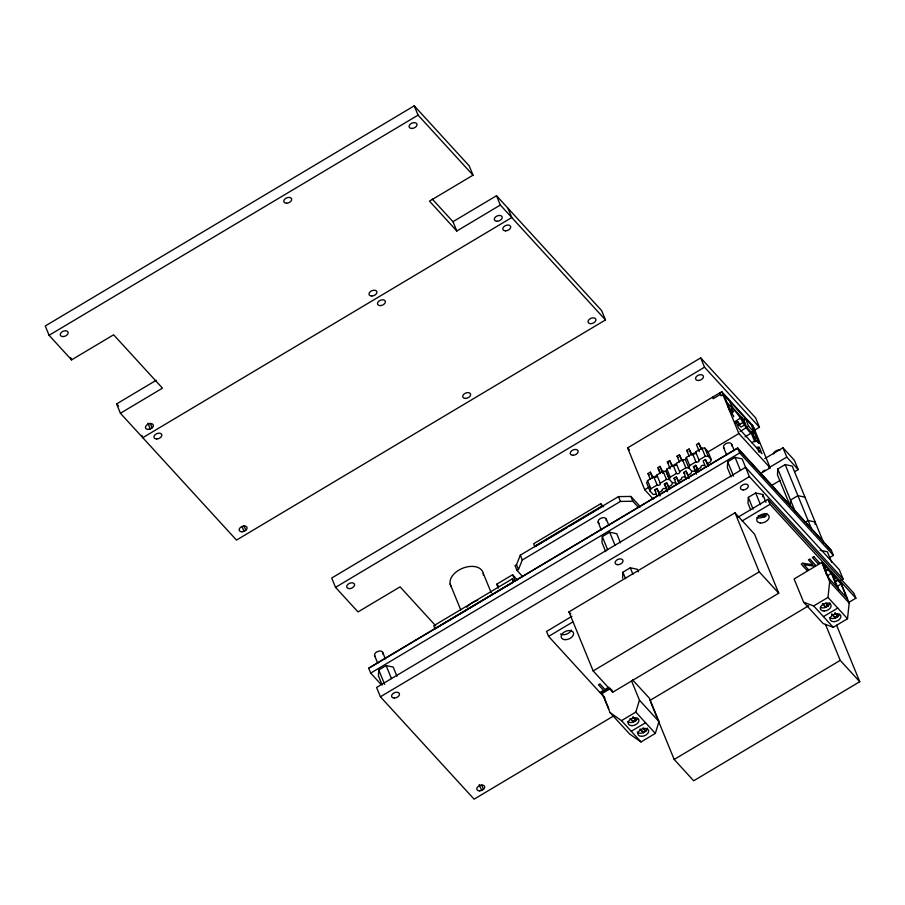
<?xml version="1.0" encoding="UTF-8"?>
<svg xmlns="http://www.w3.org/2000/svg" width="905" height="905" viewBox="0 0 905 905"><rect width="100%" height="100%" fill="white"/><g stroke="black" fill="none" stroke-linecap="round" stroke-linejoin="round"><path stroke-width="1.36" d="M396.944 676.193L393.2 667.064L386.13 665.571L378.743 669.983L378.437 675.877L382.182 685.006M620.479 542.83L616.735 533.701L609.665 532.208L602.289 536.608L601.972 542.514L605.717 551.643M622.595 578.103L622.9 572.209L630.287 567.797L637.358 569.29L638.421 571.903M840.677 580.467L843.109 579.019L749.397 476.63L742.145 458.88L735.075 457.387L727.688 461.799L727.382 467.693L731.127 476.822M765.969 502.298L762.757 494.481L755.686 492.987L748.311 497.388L747.994 503.282L750.675 509.809M762.632 496.834L762.757 494.481M823.742 542.943L792.226 466.086L785.155 464.593L777.768 468.994L777.463 474.887L790.212 505.963L790.518 500.069L797.893 495.657L804.964 497.15M815.043 524.368L815.156 522.015L808.086 520.522L804.93 522.4M847.521 618.749L827.996 597.424L829.67 581.677L821.785 562.457L794.104 578.974L803.651 602.232L823.177 623.568L833.211 627.289L847.521 618.749L849.184 603.013L841.311 583.793L837.487 579.619L834.715 581.27M610.649 688.422L602.232 693.445L610.106 712.665L621.497 720.629L635.808 712.088L639.45 700.199L631.498 680.809M610.106 712.665L629.631 734L641.023 741.953L655.333 733.423L658.964 721.534L649.428 698.264L632.561 679.847M668.478 486.958L671.612 485.091L672.506 482.84L669.361 479.401L666.057 471.279L663.139 471.313L656.872 475.046A1.81 1.154 -22.2 0 1 656.148 476.845A1.81 1.154 -22.2 0 1 653.817 476.867L647.55 480.6L646.656 482.851L649.982 491.008L653.105 494.424L656.023 494.39M649.982 491.008L650.887 488.757L657.143 485.012A1.81 1.154 -22.2 0 0 659.485 484.99A1.81 1.154 -22.2 0 0 660.198 483.191L666.465 479.458L669.383 479.424L670.254 477.15L676.521 473.417A1.81 1.154 -22.2 0 0 678.863 473.394A1.81 1.154 -22.2 0 0 679.576 471.596L685.843 467.851L688.762 467.828L691.884 471.245L694.802 471.211L701.07 467.478A1.81 1.154 -22.2 0 1 701.782 465.679A1.81 1.154 -22.2 0 1 704.124 465.656M707.258 463.779L710.38 461.912L711.285 459.661L707.948 451.516L704.825 448.099L701.907 448.133L695.651 451.867A1.81 1.154 -22.2 0 1 694.927 453.665A1.81 1.154 -22.2 0 1 692.585 453.688L686.329 457.421L685.424 459.672L682.506 459.706L676.25 463.439A1.81 1.154 -22.2 0 1 675.526 465.238A1.81 1.154 -22.2 0 1 673.184 465.26L666.928 469.005L666.023 471.245L669.361 479.401M711.285 459.661L708.163 456.244L705.244 456.278L698.977 460.012A1.81 1.154 -22.2 0 1 698.264 461.81A1.81 1.154 -22.2 0 1 695.922 461.833L689.655 465.577L688.762 467.828L685.424 459.672M691.884 471.245L690.979 473.485L687.857 475.363M522.671 576.598L517.004 570.399L515.024 565.58L516.506 564.697L520.33 555.161L618.477 496.607L630.887 496.449L640.435 506.879M517.004 570.399L518.475 569.517L522.298 559.98L620.457 501.415L632.867 501.268L638.591 507.524M735.007 421.594L741.591 417.397L743.491 422.047L739.091 424.943L737.824 421.843L735.437 423.269M637.482 718.412A5.679 3.62 -22.3 0 1 636.057 720.425L633.319 722.054A5.679 3.62 -22.3 0 1 627.527 721.523M839.444 614.416A5.679 3.62 -22.3 0 1 838.019 616.429L835.281 618.058A5.679 3.62 -22.3 0 1 829.489 617.515M647.437 728.152A5.679 3.62 -22.3 0 1 645.706 731.183L643.229 732.665A5.679 3.62 -22.3 0 1 637.222 732.111M829.874 602.821A5.679 3.62 -22.3 0 1 828.143 605.852L825.665 607.334A5.679 3.62 -22.3 0 1 820.473 607.402M633.353 721.319L635.808 719.803L636.057 720.425L633.613 721.941L630.638 718.774M835.315 617.323L837.759 615.807L838.019 616.429L835.564 617.945L831.774 613.895M120.41 413.257L236.477 540.093L605.479 319.94L500.341 205.05L456.81 231.013L429.479 201.148L473.01 175.185L469.186 165.864L414.252 105.828L45.25 325.981L49.074 335.303L71.563 359.885L113.623 334.793L162.459 388.166L120.41 413.257L116.587 403.935L156.237 380.281M49.074 335.303L418.076 115.15L473.01 175.185M432.251 199.043L452.986 221.691L496.517 195.729L601.655 310.619L605.479 319.94M754.623 430.113L759.453 427.228L755.63 417.906L700.696 357.882L331.694 578.035L335.517 587.356L358.018 611.927L400.067 586.847L435.757 625.841M335.517 587.356L704.52 367.204L759.453 427.228M653.24 499.074L644.711 489.718L627.595 447.873L721.76 391.695L753.073 425.995L770.178 467.84L760.528 473.609M720.55 394.342L713.174 398.754L712.54 397.205M723.027 394.795L721.183 395.892L719.916 392.793M727.711 406.458L731.059 410.135L732.903 409.037L729.735 401.288M650.356 479.356L647.98 473.541L650.265 472.172L652.912 476.992M663.094 472.376L659.971 466.38L657.675 467.749L660.062 473.575M670.209 468.914L667.358 461.935L669.643 460.566L672.766 466.55M679.429 461.969L677.053 456.143L679.35 454.785L682.461 460.769M689.135 456.177L686.759 450.362L689.044 448.993L692.167 454.977M701.861 449.197L698.75 443.201L696.454 444.57L699.316 451.561M603.612 506.71L600.739 503.712L533.633 543.747L534.651 546.224L534.979 546.744L567.333 527.445M534.651 546.224L601.757 506.189L600.739 503.712M737.371 425.418L739.781 423.981M569.731 526.02L602.085 506.71L601.757 506.189M748.559 426.187L745.392 418.438L743.548 419.535L746.716 427.284L752.587 433.721L754.431 432.613L748.559 426.187L740.075 431.515M644.711 489.718L649.541 486.845M707.484 452.262L738.876 433.54L770.178 467.84M676.578 484.503L674.021 478.236L676.307 476.867L679.576 483.213M686.284 478.711L683.716 472.444L686.013 471.075L689.271 477.421M696.499 474.175L693.422 466.652L695.707 465.294L698.977 471.629M708.672 465.849L705.414 459.502L703.117 460.871L705.685 467.138M498.304 588.103L496.721 584.211L512.581 574.743L517.219 579.811M657.211 496.098L654.643 489.831L656.94 488.474L660.198 494.809M667.415 491.573L664.349 484.051L666.634 482.682L669.904 489.028M744.951 436.866L750.89 433.337L750.63 431.572L754.849 441.912M514.074 581.055L512.162 578.962L433.744 625.751L435.022 628.851L512.23 582.797M659.157 492.524L662.29 490.657A1.81 1.154 -22.2 0 1 663.003 488.858A1.81 1.154 -22.2 0 1 665.345 488.836M678.535 480.917L681.669 479.05A1.81 1.154 -22.2 0 1 682.381 477.252A1.81 1.154 -22.2 0 1 684.723 477.229M829.761 557.525L833.392 555.353L831.356 550.376L737.654 447.986L368.652 668.139L370.688 673.105L381.107 684.485M368.923 668.184L737.564 448.247L804.353 521.235M754.487 438.371L756.331 437.262M751.738 442.749L754.08 441.357A2.183 1.403 -22.2 0 1 756.908 441.323L758.865 443.461L751.263 424.875L723.864 394.852L731.466 413.449L733.423 415.599A2.183 1.403 -22.2 0 1 733.48 416.877M370.688 673.105L739.69 452.952L833.392 555.353M757.598 448.62L759.442 447.523L761.976 453.722L738.503 427.997L735.957 421.798A2.183 1.403 -22.2 0 1 736.014 423.076M764.827 458.597L782.961 447.771L794.398 460.272L798.221 469.593L794.59 471.765M843.109 579.019L839.286 569.698L745.584 467.308L376.582 687.461L380.405 696.782L749.397 476.63M762.598 471.528L765.019 470.08M768.65 467.919L786.784 457.093L798.221 469.593M771.524 485.521L780.019 480.453M568.951 611.893L735.007 512.818L754.521 534.154L778.741 593.194L612.685 692.257L593.16 670.922L568.951 611.893L570.806 613.918M571.96 616.271L546.563 631.43L548.6 636.396L604.902 697.936M737.711 517.389L767.96 499.345L853.856 593.205L855.892 598.171L848.63 602.504M548.6 636.396L572.797 621.961M742.168 520.918L769.997 504.311L855.892 598.171M764.114 517.241L766.23 515.974M593.16 670.922L759.216 571.858L778.741 593.194M599.913 692.483L603.522 690.334L598.443 684.78L599.879 683.92L604.959 689.474L608.545 687.336L609.223 688.072L600.603 693.219M824.285 568.736L826.129 567.639L821.785 562.457M824.998 570.648L827.77 568.996L835.53 577.481L835.847 578.261L834.003 579.358M825.315 571.417L828.086 569.765L831.378 573.363L837.114 587.345L828.324 577.752L822.588 563.77L826.129 567.639M826.039 573.77L827.69 575.569L831.378 573.363M835.032 582.039L837.804 580.388L841.141 584.03L846.865 598.013L838.087 588.42L832.351 574.437L835.847 578.261M613.692 715.889L474.107 799.172L380.405 696.782M835.779 584.415L837.442 586.236L841.141 584.03M649.971 700.413L808.742 605.694M803.651 602.232L813.697 605.954L827.996 597.424M822.95 604.031L825.405 606.712L827.894 605.23L828.143 605.852L825.665 607.334L822.396 603.759M631.26 731.285L645.57 722.756M823.448 616.622L837.759 608.092M640.525 729.362L642.969 732.043L645.457 730.561L645.706 731.183L643.229 732.665L639.959 729.091M674.18 759.453L840.225 660.39L859.75 681.714L693.694 780.789L674.18 759.453L650.491 701.703M672.483 482.818L675.402 482.784M820.281 550.297L827.351 551.79L831.638 562.231M806.265 523.316L823.437 542.084M825.349 544.177L831.073 550.432M829.67 581.677L849.184 603.013M835.326 613.149L837.759 615.807M826.254 603.443L827.894 605.23M825.688 603.171L828.143 605.852M834.772 612.877L838.019 616.429M832.034 614.518L835.281 618.058L835.021 617.436M813.697 605.954L833.211 627.289M639.45 700.199L658.964 721.534M635.808 712.088L655.333 733.423M633.376 717.145L635.808 719.803M632.81 716.884L636.057 720.425M643.003 727.88L645.457 730.561M643.263 728.502L645.706 731.183M630.084 718.513L633.319 722.054L633.07 721.432M496.721 584.211L498.565 586.236M621.497 720.629L641.023 741.953M116.587 403.935L118.453 405.972M754.351 429.128L752.089 424.931M730.754 405.519L744.363 420.429M727.032 402.601L732.903 409.037M731.964 408.325C740.822 415.044 743.129 425.916 750.89 433.337M743.491 422.047L745.449 424.185L744.736 424.898L741.048 427.081L739.091 424.943M731.557 408.517L732.982 412.001L731.025 409.852L732.292 412.952L729.034 409.388M737.824 421.843L739.125 423.269M694.112 452.783L694.927 453.665M686.759 450.362L687.97 451.685M693.422 466.652L694.633 467.987M677.053 456.143L678.264 457.478M683.716 472.444L684.938 473.779M674.711 464.356L675.526 465.238M667.358 461.935L668.569 463.269M674.021 478.236L675.232 479.56M664.349 484.051L665.56 485.374M655.344 475.962L656.148 476.845M627.595 447.873L629.495 449.955M647.98 473.541L649.19 474.865M654.643 489.831L655.854 491.166M731.749 409.184L732.982 412.001M731.059 410.135L732.292 412.952M837.487 579.619L837.804 580.388M782.961 447.771L786.784 457.093M837.442 586.236L839.014 590.049M785.155 464.593L811.842 529.674M827.77 568.996L828.086 569.765M827.69 575.569L829.772 580.648M777.768 468.994L795.348 511.834M836.593 625.253L859.75 681.714M825.405 606.712L825.665 607.334M825.496 624.45L840.225 660.39M767.96 499.345L769.997 504.311M700.696 357.882L704.52 367.204M737.654 447.986L739.69 452.952M755.686 492.987L760.505 504.719M731.692 444.31L734.294 450.667M735.075 457.387L740.426 470.43M748.311 497.388L753.118 509.13M723.559 447.466L726.681 455.079M727.688 461.799L733.57 476.143M735.007 512.818L759.216 571.858M630.887 496.449L632.867 501.268M507.954 208.218L511.778 217.539L142.775 437.692L141.825 435.362M496.517 195.729L500.341 205.05M618.477 496.607L620.457 501.415M630.287 567.797L632.957 574.324M606.293 519.131L608.895 525.477M609.665 532.208L615.015 545.251M622.9 572.209L625.581 578.725M598.148 522.276L601.271 529.9M602.289 536.608L607.64 549.652M414.252 105.828L418.076 115.15M452.986 221.691L456.81 231.013M642.969 732.043L643.229 732.665M611.633 689.689L612.685 692.257M603.556 696.024L608.771 708.739M520.33 555.161L522.298 559.98M516.506 564.697L518.475 569.517M512.581 574.743L515.239 581.225M512.162 578.962L513.44 582.073M483.225 573.25L491.245 592.832M450.147 584.019L460.849 610.117M481.539 784.714L483.451 789.364M479.254 784.635L481.641 790.45M382.747 652.494L385.36 658.851M386.13 665.571L391.48 678.614M374.613 655.65L377.736 663.263M378.743 669.983L384.636 684.327M243.92 525.635L245.821 530.285M242.099 526.721L244.011 531.371M150.219 423.246L152.119 427.895M147.922 423.167L150.309 428.981M70.613 357.554L71.563 359.885M752.01 431.674L755.788 440.905M752.587 433.721L755.494 440.848M757.496 448.36L759.114 452.342M721.76 391.695L738.876 433.54M704.825 448.099L708.163 456.244M701.907 448.133L705.244 456.278M698.75 443.201L701.126 449.027M705.414 459.502L707.97 465.77M695.651 451.867L698.977 460.012M692.585 453.688L695.922 461.833M689.044 448.993L691.42 454.808M695.707 465.294L698.275 471.562M695.142 469.243L696.171 471.754M686.329 457.421L689.655 465.577M682.506 459.706L685.843 467.851M679.35 454.785L681.725 460.6M686.013 471.075L689.09 478.598M676.25 463.439L679.576 471.596M673.184 465.26L676.521 473.417M669.643 460.566L672.019 466.392M676.307 476.867L678.874 483.134M666.928 469.005L670.254 477.15M663.139 471.313L666.465 479.458M659.971 466.38L662.822 473.372M666.634 482.682L669.202 488.949M658.897 469.084L660.322 472.58M666.069 486.63L667.607 490.397M656.872 475.046L660.198 483.191M653.817 476.867L657.143 485.012M650.265 472.172L652.652 477.987M656.94 488.474L660.005 495.985M647.55 480.6L650.887 488.757M466.731 607.278A17.455 11.154 -22.3 0 1 477.738 600.241M451.312 586.689A17.455 11.154 -22.3 0 1 463.643 567.865A17.455 11.154 -22.3 0 1 483.372 575.252M764.804 513.972A4.367 2.783 -22.3 0 1 758.209 515.907M571.315 630.05A6.55 4.186 -22.3 0 1 566.53 634.145A6.55 4.186 -22.3 0 1 560.478 633.986M766.886 513.373A6.55 4.186 -22.3 0 1 756.908 517.717M756.614 447.545A2.183 1.403 -22.2 0 1 759.442 447.523M374.998 656.272A4.367 2.783 -22.3 0 1 378.29 651.261A4.367 2.783 -22.3 0 1 382.668 654.021M599.167 523.384A4.367 2.783 -22.3 0 1 601.293 518.079A4.367 2.783 -22.3 0 1 606.214 520.658M724.566 448.563A4.367 2.783 -22.3 0 1 726.692 443.258A4.367 2.783 -22.3 0 1 731.613 445.837M773.537 453.925A4.367 2.783 -22.3 0 1 779.929 450.113M802.746 563.238L801.264 564.12L807.022 570.41L808.403 569.584L803.889 564.652L814.127 566.179L815.597 565.297L809.839 559.007L808.459 559.833L812.984 564.777L802.746 563.238M813.81 556.643L812.362 557.503L818.12 563.792L819.568 562.933L813.81 556.643M394.365 698.049A4.152 2.647 -22.3 0 0 399.388 693.649A4.152 2.647 -22.3 0 0 392.827 693.728A4.152 2.647 -22.3 0 0 394.365 698.049M617.9 564.686A4.152 2.647 -22.3 0 0 622.934 560.285A4.152 2.647 -22.3 0 0 616.362 560.365A4.152 2.647 -22.3 0 0 617.9 564.686M743.209 489.922A4.152 2.647 -22.3 0 0 748.243 485.521A4.152 2.647 -22.3 0 0 741.681 485.6A4.152 2.647 -22.3 0 0 743.209 489.922M479.582 790.868A4.152 2.647 -22.3 0 0 484.616 786.456A4.152 2.647 -22.3 0 0 478.055 786.536A4.152 2.647 -22.3 0 0 479.582 790.868M834.037 621.667A5.679 3.62 -22.3 0 0 840.745 615.547A5.679 3.62 -22.3 0 0 831.684 615.853A5.679 3.62 -22.3 0 0 834.037 621.667M824.127 611.011A5.679 3.62 -22.3 0 0 831.016 604.981A5.679 3.62 -22.3 0 0 822.034 605.083A5.679 3.62 -22.3 0 0 824.127 611.011M632.075 725.674A5.679 3.62 -22.3 0 0 638.783 719.554A5.679 3.62 -22.3 0 0 629.733 719.848A5.679 3.62 -22.3 0 0 632.075 725.674M641.69 736.342A5.679 3.62 -22.3 0 0 648.58 730.312A5.679 3.62 -22.3 0 0 639.597 730.414A5.679 3.62 -22.3 0 0 641.69 736.342M564.765 639.665A6.55 4.186 -22.3 0 0 573.6 633.274A6.55 4.186 -22.3 0 0 563.747 632.357A6.55 4.186 -22.3 0 0 564.765 639.665M760.336 522.988A6.55 4.186 -22.3 0 0 769.171 516.585A6.55 4.186 -22.3 0 0 759.318 515.68A6.55 4.186 -22.3 0 0 760.336 522.988M156.735 438.97A4.152 2.647 -22.3 0 0 161.769 434.558A4.152 2.647 -22.3 0 0 155.208 434.638A4.152 2.647 -22.3 0 0 156.735 438.97M380.27 305.607A4.152 2.647 -22.3 0 0 385.304 301.195A4.152 2.647 -22.3 0 0 378.743 301.274A4.152 2.647 -22.3 0 0 380.27 305.607M505.59 230.843A4.152 2.647 -22.3 0 0 510.624 226.431A4.152 2.647 -22.3 0 0 504.051 226.51A4.152 2.647 -22.3 0 0 505.59 230.843M590.807 323.651A4.152 2.647 -22.3 0 0 595.841 319.25A4.152 2.647 -22.3 0 0 589.279 319.329A4.152 2.647 -22.3 0 0 590.807 323.651M465.498 398.415A4.152 2.647 -22.3 0 0 470.532 394.014A4.152 2.647 -22.3 0 0 463.971 394.094A4.152 2.647 -22.3 0 0 465.498 398.415M241.963 531.778A4.152 2.647 -22.3 0 0 246.997 527.377A4.152 2.647 -22.3 0 0 240.425 527.457A4.152 2.647 -22.3 0 0 241.963 531.778M63.033 336.581A4.152 2.647 -22.3 0 0 68.067 332.169A4.152 2.647 -22.3 0 0 61.506 332.248A4.152 2.647 -22.3 0 0 63.033 336.581M286.568 203.218A4.152 2.647 -22.3 0 0 291.602 198.806A4.152 2.647 -22.3 0 0 285.041 198.885A4.152 2.647 -22.3 0 0 286.568 203.218M411.877 128.453A4.152 2.647 -22.3 0 0 416.911 124.042A4.152 2.647 -22.3 0 0 410.35 124.121A4.152 2.647 -22.3 0 0 411.877 128.453M497.105 221.261A4.152 2.647 -22.3 0 0 502.139 216.849A4.152 2.647 -22.3 0 0 495.578 216.929A4.152 2.647 -22.3 0 0 497.105 221.261M371.797 296.026A4.152 2.647 -22.3 0 0 376.831 291.614A4.152 2.647 -22.3 0 0 370.258 291.693A4.152 2.647 -22.3 0 0 371.797 296.026M148.262 429.389A4.152 2.647 -22.3 0 0 153.296 424.977A4.152 2.647 -22.3 0 0 146.723 425.067A4.152 2.647 -22.3 0 0 148.262 429.389M349.477 588.623A4.152 2.647 -22.3 0 0 354.511 584.223A4.152 2.647 -22.3 0 0 347.95 584.302A4.152 2.647 -22.3 0 0 349.477 588.623M573.023 455.26A4.152 2.647 -22.3 0 0 578.057 450.86A4.152 2.647 -22.3 0 0 571.485 450.939A4.152 2.647 -22.3 0 0 573.023 455.26M698.332 380.496A4.152 2.647 -22.3 0 0 703.366 376.095A4.152 2.647 -22.3 0 0 696.805 376.175A4.152 2.647 -22.3 0 0 698.332 380.496"/></g></svg>
